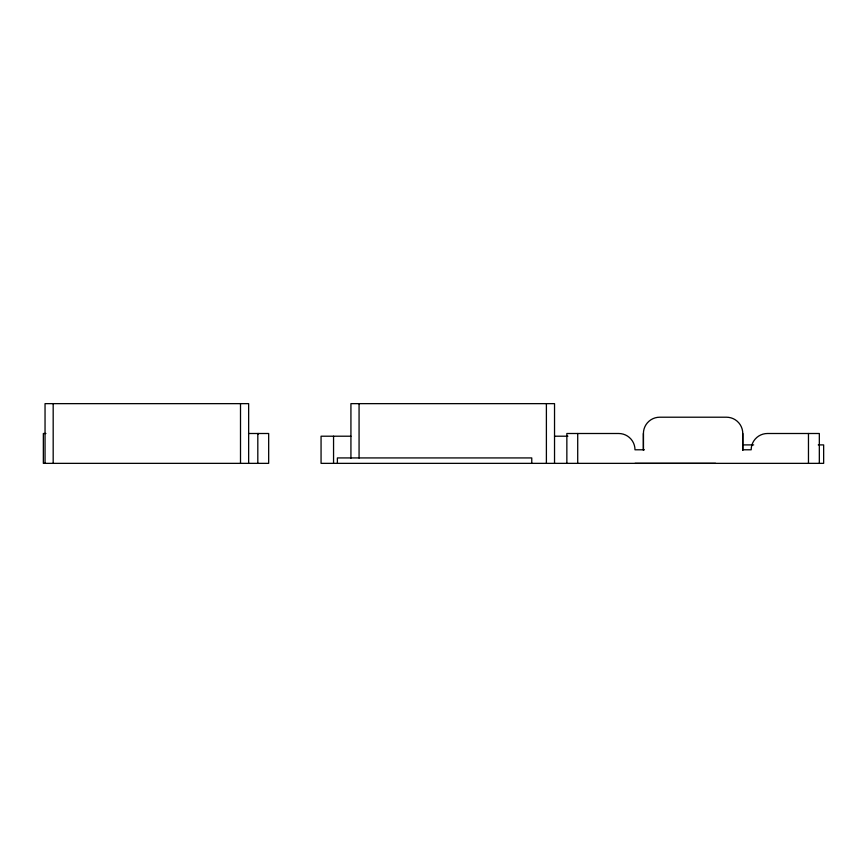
<?xml version="1.0" encoding="UTF-8"?>
<svg xmlns="http://www.w3.org/2000/svg" width="867" height="867" viewBox="0 0 867 867"><rect width="100%" height="100%" fill="white"/><g stroke="black" fill="none" stroke-linecap="round" stroke-linejoin="round"><path stroke-width="1.3" d="M643.412 449.789L643.412 433.5A16.289 16.289 0 0 1 659.7 417.211L726.481 417.211A16.289 16.289 0 0 1 742.77 433.5L742.77 449.789M45.929 433.5L43.35 433.5L43.35 463.357L268.672 463.357L268.672 433.5L248.526 433.5M350.929 436.209L321.061 436.209L321.061 463.357L823.65 463.357L823.65 444.901L818.264 444.901M554.533 436.209L567.896 436.209M742.878 444.901L753.651 444.901M644.398 449.789L634.991 449.789A16.289 16.289 0 0 0 618.702 433.5L566.855 433.5L566.855 463.357M742.629 449.789L751.18 449.789A16.289 16.289 0 0 1 767.468 433.5L819.326 433.5L819.326 463.357M634.991 463.357L715.622 463.346M808.467 433.5L808.467 463.357M742.77 433.5L742.77 450.363M643.412 433.5L643.412 450.363M577.715 433.5L577.715 463.357M554.533 463.357L554.533 403.643L350.929 403.643L350.929 458.188M546.394 403.643L546.394 463.357M531.764 463.357L531.764 457.928L337.382 457.928L337.382 463.357M359.068 403.643L359.068 458.058M333.557 436.209L333.557 463.357M258.366 433.5L258.366 434.118M257.813 433.5L257.813 463.357M248.645 463.357L248.645 403.643L45.041 403.643L45.041 463.357M240.506 403.643L240.506 463.357M53.18 403.643L53.18 463.357"/></g></svg>
